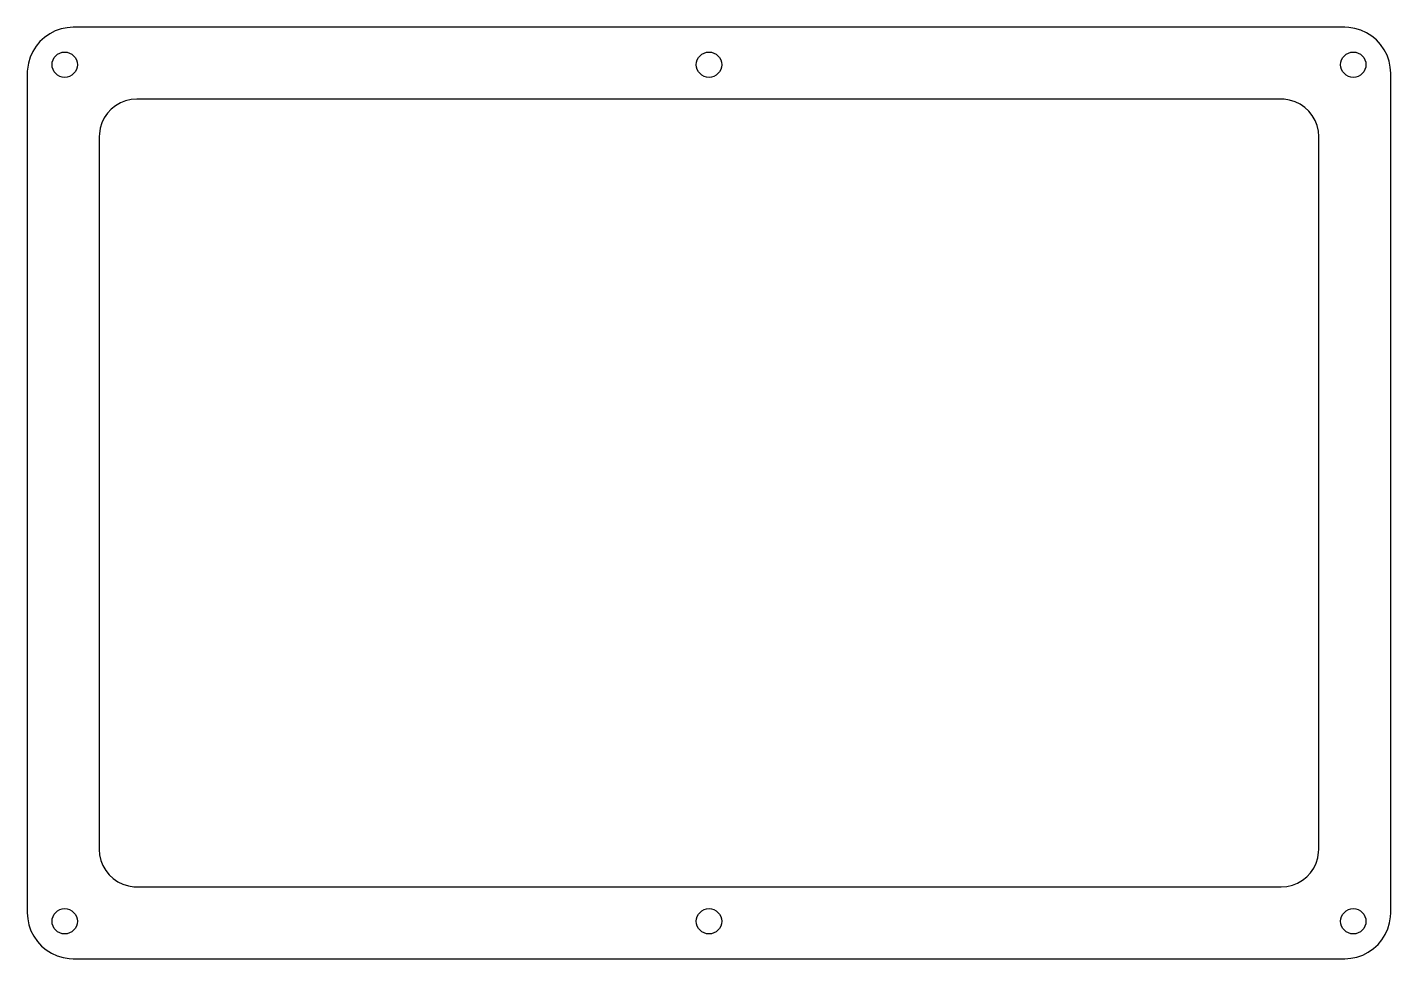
# Model space of a CAD drawing. Header units: metres. Extents: x -118 to 118, y -81 to 81.
import ezdxf

# ---------------------------------------------------------------- set-up
doc = ezdxf.new("R2010")
doc.units = ezdxf.units.M

msp = doc.modelspace()

# ---------------------------------------------------------------- linework, layer by layer
at = {"layer": 'BEZEL'}
msp.add_lwpolyline([(-118.4, 72.9), (-118.4, -72.9), (-118.3274, -73.9755), (-118.1108, -75.0314), (-117.7543, -76.0486), (-117.2643, -77.0087), (-116.6497, -77.8942), (-115.9215, -78.689), (-115.0932, -79.3787), (-114.1797, -79.9508), (-113.1975, -80.3949), (-112.1645, -80.703), (-111.0996, -80.8694), (-110.4326, -80.8999), (-110.4, -80.9), (110.4, -80.9), (111.4755, -80.8274), (112.5314, -80.6108), (113.5486, -80.2543), (114.5087, -79.7643), (115.3942, -79.1497), (116.189, -78.4215), (116.8787, -77.5932), (117.4508, -76.6797), (117.8949, -75.6975), (118.203, -74.6645), (118.3694, -73.5996), (118.3999, -72.9326), (118.4, -72.9), (118.4, 72.9), (118.3274, 73.9755), (118.1108, 75.0314), (117.7543, 76.0486), (117.2643, 77.0087), (116.6497, 77.8942), (115.9215, 78.689), (115.0932, 79.3787), (114.1797, 79.9508), (113.1975, 80.3949), (112.1645, 80.703), (111.0996, 80.8694), (110.4326, 80.8999), (110.4, 80.9), (-110.4, 80.9), (-111.4755, 80.8274), (-112.5314, 80.6108), (-113.5486, 80.2543), (-114.5087, 79.7643), (-115.3942, 79.1497), (-116.189, 78.4215), (-116.8787, 77.5932), (-117.4508, 76.6797), (-117.8949, 75.6975), (-118.203, 74.6645), (-118.3694, 73.5996), (-118.3923, 73.2501), (-118.4, 72.9)], close=True, dxfattribs=at)
at = {"layer": 'CUT'}
msp.add_lwpolyline([(-105.9, 61.9), (-105.9, -61.9), (-105.8274, -62.8687), (-105.6113, -63.8158), (-105.2564, -64.7201), (-104.7707, -65.5614), (-104.165, -66.3209), (-103.4529, -66.9817), (-102.6503, -67.529), (-101.7751, -67.9505), (-100.8468, -68.2369), (-99.8863, -68.3818), (-99.4, -68.4), (99.4, -68.4), (100.3687, -68.3274), (101.3158, -68.1113), (102.2201, -67.7564), (103.0614, -67.2707), (103.8209, -66.665), (104.4817, -65.9529), (105.029, -65.1503), (105.4505, -64.2751), (105.7369, -63.3468), (105.8818, -62.3863), (105.9, -61.9), (105.9, 61.9), (105.8274, 62.8687), (105.6113, 63.8158), (105.2564, 64.7201), (104.7707, 65.5614), (104.165, 66.3209), (103.4529, 66.9817), (102.6503, 67.529), (101.7751, 67.9505), (100.8468, 68.2369), (99.8863, 68.3818), (99.4, 68.4), (-99.4, 68.4), (-100.3687, 68.3274), (-101.3158, 68.1113), (-102.2201, 67.7564), (-103.0614, 67.2707), (-103.8209, 66.665), (-104.4817, 65.9529), (-105.029, 65.1503), (-105.4505, 64.2751), (-105.7369, 63.3468), (-105.8818, 62.3863), (-105.9, 61.9)], close=True, dxfattribs=at)
for centre in [(-111.9, 74.4), (0, 74.4), (111.9, 74.4), (-111.9, -74.4), (0, -74.4), (111.9, -74.4)]:
    msp.add_circle(centre, 2.2, dxfattribs=at)

doc.saveas('drawing.dxf')
